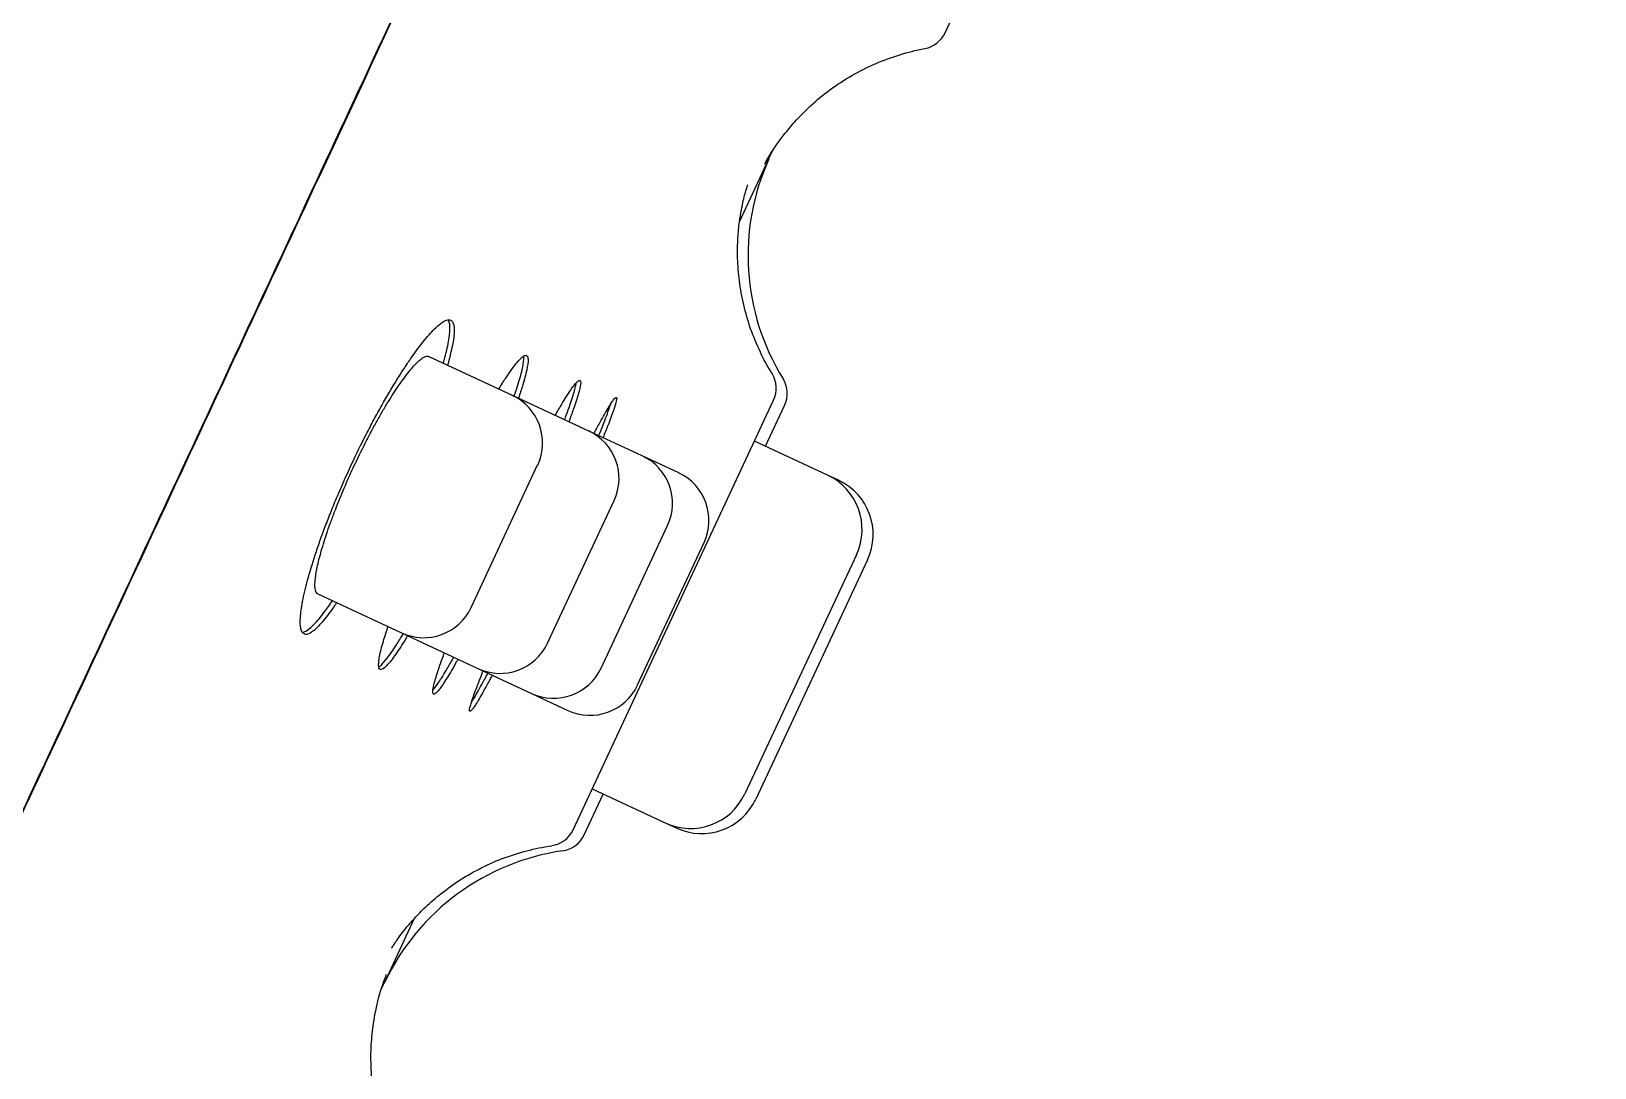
# Model space of a CAD drawing. Header units: millimetres. Extents: x 863 to 5283, y 810 to 2397.
# Drawn here: x 1731.287 to 1732.957, y 1441.365 to 1442.473 of the extents above; entities that cross this region are included whole.
import ezdxf

# ---------------------------------------------------------------- set-up
doc = ezdxf.new("R2010")
doc.units = ezdxf.units.MM
doc.layers.add('Wbudowane', color=175, linetype='Continuous')

# ---------------------------------------------------------------- blocks, each defined once
blk = doc.blocks.new('Z$W@#14502')
for p, q in [((13.6533, 138.3928), (13.8673, 138.8519)), ((13.4338, 138.1907), (13.4652, 138.2581)), ((13.1913, 138.0054), (13.1019, 138.047)), ((13.2728, 137.9673), (13.1913, 138.0054)), ((13.2562, 137.5412), (13.4702, 138.0002)), ((13.4616, 137.951), (13.482, 137.9947)), ((13.3299, 137.9407), (13.2728, 137.9673)), ((13.5278, 137.9202), (13.4498, 137.9565)), ((13.1473, 137.7787), (13.2183, 137.931)), ((13.3689, 137.9225), (13.3299, 137.9407)), ((13.5396, 137.9147), (13.5278, 137.9202)), ((13.539, 137.9135), (13.5396, 137.9147)), ((13.2289, 137.7407), (13.2999, 137.8929)), ((13.286, 137.714), (13.357, 137.8663)), ((13.325, 137.6959), (13.396, 137.8481)), ((13.5587, 137.8351), (13.4396, 137.5795)), ((13.5705, 137.8296), (13.4513, 137.574)), ((12.9836, 137.7932), (13.0729, 137.7516)), ((13.0729, 137.7516), (13.1545, 137.7136)), ((13.1545, 137.7136), (13.2116, 137.6869)), ((13.2116, 137.6869), (13.2506, 137.6688)), ((13.268, 137.5358), (13.2883, 137.5794)), ((13.2766, 137.5849), (13.3545, 137.5486)), ((13.3545, 137.5486), (13.3663, 137.5431)), ((13.3663, 137.5431), (13.3668, 137.5443)), ((13.0554, 137.3792), (13.0868, 137.4467))]:
    blk.add_line(p, q)
for centre, radius, start, end in [((13.6261, 138.4055), 0.03, 280.7898, 334.9945), ((13.6929, 138.1548), 0.25, 155.5758, 211.7642), ((13.443, 138.0129), 0.03, 334.9999, 31.5653), ((13.4548, 138.0074), 0.03, 334.9999, 31.7561), ((13.1676, 137.9546), 0.056, 335, 65), ((13.2492, 137.9166), 0.056, 335, 65), ((13.3063, 137.89), 0.056, 335, 65), ((13.3452, 137.8718), 0.056, 335, 65), ((13.5007, 137.8622), 0.064, 335, 65), ((13.5125, 137.8567), 0.064, 335, 65), ((13.0966, 137.8024), 0.056, 245, 335), ((13.1782, 137.7643), 0.056, 245, 335), ((13.2353, 137.7377), 0.056, 245, 335), ((13.2742, 137.7195), 0.056, 245, 335), ((13.3815, 137.6066), 0.064, 245, 335), ((13.3933, 137.6011), 0.064, 245, 335), ((13.229, 137.5539), 0.03, 278.435, 334.9944), ((13.2408, 137.5484), 0.03, 278.2462, 334.9944), ((13.2809, 137.2713), 0.25, 98.2355, 154.4238)]:
    blk.add_arc(centre, radius, start, end)
for points, knots in [([(10.7566, 133.4578), (10.7566, 133.4578), (10.7566, 133.4579), (10.7568, 133.4583), (10.7577, 133.4602), (10.7611, 133.4676), (10.7699, 133.4865), (10.784, 133.5166), (10.8027, 133.5568), (10.8248, 133.6041), (10.8491, 133.6562), (10.8755, 133.713), (10.9054, 133.777), (10.9388, 133.8486), (10.9742, 133.9244), (11.0048, 133.9902), (11.0272, 134.0381), (11.0394, 134.0642), (11.0479, 134.0824), (11.057, 134.1021), (11.0712, 134.1325), (11.0931, 134.1795), (11.1193, 134.2357), (11.1472, 134.2954), (11.1761, 134.3575), (11.2113, 134.4329), (11.2559, 134.5287), (11.3094, 134.6436), (11.3712, 134.7762), (11.4374, 134.9182), (11.5095, 135.0728), (11.5852, 135.2353), (11.6673, 135.4115), (11.7529, 135.5952), (11.8448, 135.7925), (11.9443, 136.0059), (12.03, 136.1898), (12.1, 136.3401), (12.1409, 136.4279), (12.1728, 136.4961), (12.1926, 136.5386), (12.2117, 136.5796), (12.2329, 136.6253), (12.2656, 136.6954), (12.3165, 136.8044), (12.4069, 136.9984), (12.5296, 137.2617), (12.6759, 137.5755), (12.8277, 137.9014), (12.9839, 138.2365), (13.138, 138.567), (13.2614, 138.8318), (13.3423, 139.0055), (13.3859, 139.0988), (13.4125, 139.1559), (13.4373, 139.2093), (13.4644, 139.2673), (13.512, 139.3694), (13.578, 139.511), (13.6717, 139.7121), (13.7729, 139.9292), (13.8799, 140.1587), (13.979, 140.3714), (14.0693, 140.5651), (14.1466, 140.731), (14.2008, 140.8472), (14.2359, 140.9227), (14.2595, 140.9732), (14.2843, 141.0265), (14.3153, 141.0928), (14.3346, 141.1343), (14.347, 141.161)], [0, 0, 0, 0, 0.003912, 0.008059, 0.017229, 0.04406, 0.073233, 0.102451, 0.13115, 0.157102, 0.179165, 0.199447, 0.219812, 0.239559, 0.257449, 0.273451, 0.280966, 0.285329, 0.288107, 0.290934, 0.295923, 0.304046, 0.314681, 0.322748, 0.331116, 0.341654, 0.354001, 0.36887, 0.384512, 0.400799, 0.41665, 0.434494, 0.451638, 0.470275, 0.489167, 0.509363, 0.531857, 0.54161, 0.55199, 0.556657, 0.560857, 0.563959, 0.568187, 0.573697, 0.58366, 0.598755, 0.627971, 0.657092, 0.686051, 0.718511, 0.750155, 0.777919, 0.792223, 0.798583, 0.804, 0.808176, 0.813518, 0.820242, 0.836801, 0.853293, 0.877005, 0.898457, 0.919114, 0.938823, 0.955679, 0.969161, 0.974587, 0.979357, 0.984977, 0.991938, 1, 1, 1, 1]), ([(11.8911, 135.8936), (11.937, 135.9921), (11.9842, 136.0932), (12.0806, 136.3), (12.1299, 136.4058), (12.2303, 136.6212), (12.2814, 136.7309), (12.3851, 136.9534), (12.4377, 137.0662), (12.597, 137.4079), (12.7053, 137.6403), (12.8683, 137.9901), (12.9227, 138.1069), (13.0313, 138.3399), (13.0855, 138.4562), (13.1393, 138.5718)], [0, 0, 0, 0, 0.125, 0.125, 0.25, 0.25, 0.375, 0.375, 0.5, 0.5, 0.75, 0.75, 0.875, 0.875, 1, 1, 1, 1]), ([(13.4606, 138.2524), (13.4606, 138.2524), (13.4607, 138.2527), (13.4616, 138.2544), (13.4641, 138.2587), (13.4679, 138.2649), (13.4734, 138.2734), (13.4817, 138.2847), (13.4936, 138.2991), (13.51, 138.3157), (13.5302, 138.3324), (13.5537, 138.3476), (13.5782, 138.3601), (13.6053, 138.37), (13.6218, 138.3741), (13.6317, 138.376)], [0, 0, 0, 0, 0.038409, 0.104596, 0.157237, 0.203483, 0.250641, 0.306557, 0.379463, 0.471973, 0.575376, 0.681669, 0.788332, 0.894818, 1, 1, 1, 1]), ([(13.4652, 138.2581), (13.4662, 138.2604), (13.4675, 138.2632), (13.4689, 138.2661), (13.4693, 138.2671)], [0, 0, 0, 0, 0.6773221, 1, 1, 1, 1]), ([(13.4686, 138.0286), (13.4636, 138.0368), (13.4558, 138.0512), (13.4452, 138.0766), (13.438, 138.1017), (13.4333, 138.1273), (13.4315, 138.1512), (13.4318, 138.1725), (13.4335, 138.19), (13.4357, 138.2035), (13.4379, 138.2138), (13.4399, 138.2215), (13.4415, 138.2268), (13.4424, 138.2296), (13.4426, 138.2302), (13.4426, 138.2302)], [0, 0, 0, 0, 0.100202, 0.203196, 0.305219, 0.405128, 0.500015, 0.584671, 0.65553, 0.714667, 0.76724, 0.818697, 0.874163, 0.938537, 1, 1, 1, 1]), ([(13.0193, 137.9311), (13.0245, 137.9422), (13.0298, 137.9531), (13.0379, 137.969), (13.0407, 137.9742), (13.0462, 137.9845), (13.049, 137.9896), (13.0573, 138.0043), (13.0627, 138.0135), (13.0707, 138.0264), (13.0734, 138.0306), (13.0786, 138.0385), (13.0811, 138.0423), (13.0885, 138.0529), (13.0932, 138.0591), (13.0998, 138.0672), (13.1019, 138.0696), (13.1058, 138.074), (13.1096, 138.0779), (13.113, 138.0808), (13.1161, 138.0832), (13.1176, 138.0842), (13.1216, 138.0862), (13.1237, 138.0865), (13.1262, 138.0854), (13.1269, 138.0847), (13.128, 138.0829), (13.1285, 138.0817), (13.1293, 138.0775), (13.1294, 138.0737), (13.1286, 138.0664), (13.1282, 138.0638), (13.1272, 138.058), (13.1265, 138.0549), (13.1247, 138.0473), (13.1235, 138.0426), (13.1221, 138.0376)], [0, 0, 0, 0, 0.085844, 0.085844, 0.128766, 0.128766, 0.171688, 0.171688, 0.257531, 0.257531, 0.300453, 0.300453, 0.343375, 0.343375, 0.429219, 0.429219, 0.472141, 0.472141, 0.515063, 0.557985, 0.557985, 0.600907, 0.600907, 0.68675, 0.68675, 0.729672, 0.729672, 0.772594, 0.772594, 0.858438, 0.858438, 0.90136, 0.90136, 0.944282, 0.944282, 1, 1, 1, 1]), ([(13.1175, 138.0398), (13.1178, 138.0409), (13.1181, 138.0419), (13.1195, 138.0468), (13.1204, 138.0503), (13.1227, 138.0603), (13.1238, 138.066), (13.1245, 138.0733), (13.1246, 138.0755), (13.1246, 138.0794), (13.1245, 138.081), (13.1239, 138.084), (13.1234, 138.0852), (13.1228, 138.0861)], [0, 0, 0, 0, 0.044449, 0.044449, 0.202046, 0.202046, 0.517241, 0.517241, 0.674838, 0.674838, 0.832435, 0.832435, 1, 1, 1, 1]), ([(12.9836, 137.7932), (12.9836, 137.7932), (12.9836, 137.7932), (12.983, 137.7935), (12.9825, 137.794), (12.9816, 137.7954), (12.9813, 137.7963), (12.9805, 137.7996), (12.9804, 137.8026), (12.9808, 137.8082), (12.981, 137.8102), (12.9816, 137.8147), (12.982, 137.8171), (12.9835, 137.8247), (12.9849, 137.8304), (12.9875, 137.8399), (12.9885, 137.8432), (12.9906, 137.85), (12.9928, 137.8571), (12.9954, 137.8645), (12.9982, 137.8722), (12.9996, 137.8761), (13.0042, 137.8881), (13.0075, 137.8962), (13.0127, 137.9087), (13.0146, 137.9129), (13.0183, 137.9213), (13.0202, 137.9255), (13.0261, 137.938), (13.0301, 137.9462), (13.0362, 137.9583), (13.0383, 137.9624), (13.0425, 137.9701), (13.0466, 137.9777), (13.0507, 137.985), (13.0548, 137.992), (13.0569, 137.9954), (13.0629, 138.0053), (13.0668, 138.0112), (13.0723, 138.0193), (13.0742, 138.0218), (13.0777, 138.0266), (13.0794, 138.0288), (13.0843, 138.0349), (13.0873, 138.0383), (13.0913, 138.0422), (13.0926, 138.0433), (13.0949, 138.0451), (13.096, 138.0458), (13.099, 138.0473), (13.1007, 138.0476), (13.1019, 138.047), (13.102, 138.047), (13.102, 138.047)], [0, 0, 0, 0, 0.000203, 0.000203, 0.031429, 0.031429, 0.062655, 0.062655, 0.125107, 0.125107, 0.156333, 0.156333, 0.187559, 0.187559, 0.250011, 0.250011, 0.281237, 0.281237, 0.312463, 0.343689, 0.343689, 0.374915, 0.374915, 0.437368, 0.437368, 0.468594, 0.468594, 0.49982, 0.49982, 0.562272, 0.562272, 0.593498, 0.593498, 0.624724, 0.65595, 0.65595, 0.687176, 0.687176, 0.749628, 0.749628, 0.780854, 0.780854, 0.81208, 0.81208, 0.874532, 0.874532, 0.905758, 0.905758, 0.936984, 0.936984, 0.999437, 0.999437, 1, 1, 1, 1]), ([(13.1768, 138.0121), (13.1794, 138.0164), (13.1819, 138.0203), (13.1862, 138.0268), (13.188, 138.0294), (13.1913, 138.0341), (13.1945, 138.0383), (13.1972, 138.0415), (13.1997, 138.0442), (13.2008, 138.0453), (13.2039, 138.0478), (13.2054, 138.0484), (13.207, 138.0477), (13.2074, 138.0472), (13.2079, 138.0456), (13.2081, 138.0446), (13.2081, 138.0407), (13.2076, 138.0371), (13.2061, 138.0301), (13.2055, 138.0275), (13.204, 138.0219), (13.2031, 138.0189), (13.2009, 138.0116), (13.1994, 138.0071), (13.1978, 138.0023)], [0, 0, 0, 0, 0.087046, 0.087046, 0.155812, 0.155812, 0.224578, 0.293345, 0.293345, 0.362111, 0.362111, 0.499644, 0.499644, 0.56841, 0.56841, 0.637177, 0.637177, 0.774709, 0.774709, 0.843476, 0.843476, 0.912242, 0.912242, 1, 1, 1, 1]), ([(13.1932, 138.0044), (13.1936, 138.0054), (13.1939, 138.0064), (13.1955, 138.011), (13.1966, 138.0145), (13.1996, 138.0242), (13.2011, 138.0298), (13.2026, 138.0368), (13.2029, 138.0389), (13.2034, 138.0425), (13.2036, 138.0441), (13.2035, 138.0461), (13.2035, 138.0467), (13.2034, 138.0473)], [0, 0, 0, 0, 0.0444803, 0.0444803, 0.2164981, 0.2164981, 0.5605336, 0.5605336, 0.7325514, 0.7325514, 0.9045691, 0.9045691, 1, 1, 1, 1]), ([(13.2371, 137.984), (13.2396, 137.9883), (13.2419, 137.9923), (13.2458, 137.9989), (13.2475, 138.0016), (13.2505, 138.0065), (13.2533, 138.0108), (13.2558, 138.0142), (13.2579, 138.0171), (13.2589, 138.0182), (13.2615, 138.021), (13.2627, 138.0217), (13.2638, 138.0212), (13.2641, 138.0208), (13.2643, 138.0193), (13.2643, 138.0184), (13.2638, 138.0147), (13.263, 138.0112), (13.2611, 138.0044), (13.2603, 138.0019), (13.2585, 137.9964), (13.2575, 137.9935), (13.255, 137.9863), (13.2534, 137.9819), (13.2516, 137.9772)], [0, 0, 0, 0, 0.086719, 0.086719, 0.155542, 0.155542, 0.224366, 0.29319, 0.29319, 0.362013, 0.362013, 0.499661, 0.499661, 0.568484, 0.568484, 0.637308, 0.637308, 0.774955, 0.774955, 0.843779, 0.843779, 0.912602, 0.912602, 1, 1, 1, 1]), ([(13.2471, 137.9793), (13.2474, 137.9803), (13.2478, 137.9812), (13.2495, 137.9857), (13.2507, 137.9892), (13.2541, 137.9987), (13.2559, 138.0042), (13.2578, 138.0109), (13.2584, 138.013), (13.2591, 138.0163), (13.2594, 138.0177), (13.2595, 138.0189)], [0, 0, 0, 0, 0.048839, 0.048839, 0.242761, 0.242761, 0.630604, 0.630604, 0.824525, 0.824525, 1, 1, 1, 1]), ([(13.2785, 137.9647), (13.2808, 137.9691), (13.283, 137.9731), (13.2867, 137.9798), (13.2882, 137.9826), (13.2911, 137.9876), (13.2937, 137.992), (13.2958, 137.9955), (13.2978, 137.9985), (13.2987, 137.9997), (13.3009, 138.0026), (13.3019, 138.0034), (13.3026, 138.0031), (13.3027, 138.0027), (13.3027, 138.0014), (13.3025, 138.0005), (13.3017, 137.997), (13.3007, 137.9936), (13.2985, 137.987), (13.2976, 137.9845), (13.2956, 137.9791), (13.2945, 137.9762), (13.2917, 137.9692), (13.29, 137.9649), (13.2881, 137.9602)], [0, 0, 0, 0, 0.086539, 0.086539, 0.155393, 0.155393, 0.224246, 0.2931, 0.2931, 0.361954, 0.361954, 0.499661, 0.499661, 0.568514, 0.568514, 0.637368, 0.637368, 0.775075, 0.775075, 0.843929, 0.843929, 0.912782, 0.912782, 1, 1, 1, 1]), ([(13.2836, 137.9623), (13.2839, 137.9632), (13.2843, 137.9641), (13.2861, 137.9686), (13.2875, 137.972), (13.2911, 137.9814), (13.2931, 137.9868), (13.2953, 137.993), (13.2958, 137.9947), (13.2963, 137.9961)], [0, 0, 0, 0, 0.061087, 0.061087, 0.306948, 0.306948, 0.79867, 0.79867, 1, 1, 1, 1]), ([(13.0037, 137.7839), (13.0031, 137.7829), (13.0025, 137.782), (12.9996, 137.7779), (12.9975, 137.7749), (12.9914, 137.7667), (12.9876, 137.7622), (12.9826, 137.7569), (12.981, 137.7554), (12.978, 137.753), (12.9766, 137.752), (12.9728, 137.7499), (12.9707, 137.7496), (12.9674, 137.7512), (12.9662, 137.753), (12.9652, 137.7574), (12.965, 137.7591), (12.9648, 137.763), (12.9648, 137.7653), (12.9653, 137.7727), (12.9661, 137.7785), (12.968, 137.7886), (12.9688, 137.7922), (12.9706, 137.7999), (12.9716, 137.8039), (12.9749, 137.8164), (12.9776, 137.8253), (12.9824, 137.8398), (12.9841, 137.8448), (12.9877, 137.855), (12.9914, 137.8653), (12.9956, 137.8759), (12.9999, 137.8867), (13.0021, 137.8922), (13.0092, 137.9088), (13.0141, 137.9199), (13.0193, 137.9311)], [0, 0, 0, 0, 0.0121109, 0.0121109, 0.0550626, 0.0550626, 0.140966, 0.140966, 0.1839177, 0.1839177, 0.2268694, 0.2268694, 0.3127728, 0.3127728, 0.3986762, 0.3986762, 0.4416279, 0.4416279, 0.4845796, 0.4845796, 0.570483, 0.570483, 0.6134347, 0.6134347, 0.6563864, 0.6563864, 0.7422898, 0.7422898, 0.7852415, 0.7852415, 0.8281932, 0.8711449, 0.8711449, 0.9140966, 0.9140966, 1, 1, 1, 1]), ([(12.9671, 137.7521), (12.9671, 137.7522), (12.9672, 137.7522), (12.9683, 137.7523), (12.9695, 137.7527), (12.9733, 137.7548), (12.9762, 137.7572), (12.9813, 137.7625), (12.9831, 137.7645), (12.9869, 137.769), (12.9888, 137.7715), (12.9935, 137.7778), (12.9963, 137.7817), (12.9992, 137.786)], [0, 0, 0, 0, 0.008747, 0.008747, 0.166133, 0.166133, 0.480907, 0.480907, 0.638294, 0.638294, 0.79568, 0.79568, 1, 1, 1, 1]), ([(13.0795, 137.7485), (13.0789, 137.7477), (13.0784, 137.7468), (13.0758, 137.7426), (13.0739, 137.7395), (13.0684, 137.731), (13.0651, 137.7263), (13.0607, 137.7206), (13.0593, 137.719), (13.0569, 137.7163), (13.0557, 137.7152), (13.0527, 137.7127), (13.0512, 137.7121), (13.0496, 137.7128), (13.0492, 137.7133), (13.0486, 137.7149), (13.0483, 137.717), (13.0486, 137.7201), (13.049, 137.7237), (13.0494, 137.7258), (13.0508, 137.7328), (13.0523, 137.7384), (13.0552, 137.7481), (13.0562, 137.7515), (13.0578, 137.7562), (13.0581, 137.7573), (13.0585, 137.7583)], [0, 0, 0, 0, 0.01779, 0.01779, 0.086592, 0.086592, 0.224196, 0.224196, 0.292998, 0.292998, 0.3618, 0.3618, 0.499403, 0.499403, 0.568205, 0.568205, 0.637007, 0.705809, 0.705809, 0.774611, 0.774611, 0.912214, 0.912214, 0.981016, 0.981016, 1, 1, 1, 1]), ([(13.0486, 137.7153), (13.0491, 137.7156), (13.0496, 137.716), (13.0522, 137.7181), (13.0546, 137.7208), (13.059, 137.7264), (13.0606, 137.7286), (13.0639, 137.7333), (13.0656, 137.7359), (13.0698, 137.7424), (13.0723, 137.7463), (13.0749, 137.7507)], [0, 0, 0, 0, 0.093504, 0.093504, 0.437122, 0.437122, 0.608931, 0.608931, 0.78074, 0.78074, 1, 1, 1, 1]), ([(13.1333, 137.7234), (13.1328, 137.7226), (13.1323, 137.7217), (13.1299, 137.7175), (13.1281, 137.7143), (13.1229, 137.7056), (13.1199, 137.7007), (13.116, 137.6949), (13.1148, 137.6932), (13.1126, 137.6903), (13.1116, 137.6891), (13.1091, 137.6864), (13.1078, 137.6857), (13.1067, 137.6862), (13.1065, 137.6866), (13.1063, 137.688), (13.1063, 137.6899), (13.1068, 137.6929), (13.1076, 137.6964), (13.1081, 137.6984), (13.11, 137.7052), (13.1118, 137.7107), (13.1151, 137.7202), (13.1163, 137.7236), (13.118, 137.7282), (13.1184, 137.7292), (13.1188, 137.7302)], [0, 0, 0, 0, 0.017342, 0.017342, 0.086202, 0.086202, 0.223922, 0.223922, 0.292782, 0.292782, 0.361642, 0.361642, 0.499361, 0.499361, 0.568221, 0.568221, 0.637081, 0.705941, 0.705941, 0.774801, 0.774801, 0.912521, 0.912521, 0.98138, 0.98138, 1, 1, 1, 1]), ([(13.1065, 137.6906), (13.1081, 137.6924), (13.1102, 137.6952), (13.114, 137.7008), (13.1154, 137.703), (13.1185, 137.7079), (13.1201, 137.7106), (13.124, 137.7171), (13.1263, 137.7212), (13.1287, 137.7256)], [0, 0, 0, 0, 0.3673072, 0.3673072, 0.5607983, 0.5607983, 0.7542894, 0.7542894, 1, 1, 1, 1]), ([(13.1698, 137.7064), (13.1693, 137.7056), (13.1689, 137.7047), (13.1666, 137.7004), (13.1649, 137.6972), (13.16, 137.6884), (13.1572, 137.6834), (13.1536, 137.6774), (13.1525, 137.6756), (13.1505, 137.6726), (13.1497, 137.6714), (13.1475, 137.6685), (13.1465, 137.6677), (13.1457, 137.668), (13.1456, 137.6684), (13.1456, 137.6697), (13.1459, 137.6715), (13.1467, 137.6743), (13.1477, 137.6777), (13.1483, 137.6797), (13.1506, 137.6863), (13.1526, 137.6917), (13.1562, 137.701), (13.1575, 137.7044), (13.1593, 137.709), (13.1597, 137.7099), (13.1601, 137.7109)], [0, 0, 0, 0, 0.017116, 0.017116, 0.086006, 0.086006, 0.223784, 0.223784, 0.292674, 0.292674, 0.361563, 0.361563, 0.499342, 0.499342, 0.568231, 0.568231, 0.63712, 0.70601, 0.70601, 0.774899, 0.774899, 0.912678, 0.912678, 0.981567, 0.981567, 1, 1, 1, 1]), ([(13.1475, 137.6771), (13.1483, 137.6784), (13.1492, 137.6798), (13.1514, 137.6834), (13.1527, 137.6857), (13.1555, 137.6907), (13.157, 137.6934), (13.1607, 137.7), (13.1629, 137.7041), (13.1652, 137.7085)], [0, 0, 0, 0, 0.198081, 0.198081, 0.443563, 0.443563, 0.689045, 0.689045, 1, 1, 1, 1]), ([(13.0623, 137.4146), (13.0623, 137.4146), (13.0625, 137.4149), (13.0637, 137.4169), (13.0665, 137.4212), (13.0709, 137.4274), (13.077, 137.4355), (13.0857, 137.4456), (13.0975, 137.458), (13.1134, 137.472), (13.1329, 137.4864), (13.1558, 137.4998), (13.1801, 137.5108), (13.2071, 137.5193), (13.2235, 137.5227), (13.2334, 137.5242)], [0, 0, 0, 0, 0.046247, 0.113516, 0.171346, 0.223887, 0.276444, 0.334604, 0.404047, 0.488267, 0.584667, 0.686945, 0.791101, 0.895671, 1, 1, 1, 1]), ([(13.0721, 137.1759), (13.0674, 137.1843), (13.0602, 137.1992), (13.0504, 137.2255), (13.0442, 137.2517), (13.0405, 137.2787), (13.04, 137.3044), (13.0418, 137.3276), (13.0449, 137.3465), (13.0483, 137.3608), (13.0513, 137.3711), (13.0538, 137.3784), (13.0556, 137.3835), (13.0566, 137.386), (13.0568, 137.3865), (13.0568, 137.3865)], [0, 0, 0, 0, 0.100129, 0.205259, 0.309777, 0.413135, 0.513568, 0.605688, 0.681171, 0.739331, 0.787131, 0.832256, 0.881702, 0.942356, 1, 1, 1, 1]), ([(13.0512, 137.3704), (13.0521, 137.3725), (13.0535, 137.3754), (13.0549, 137.3782), (13.0554, 137.3793)], [0, 0, 0, 0, 0.6916818, 1, 1, 1, 1])]:
    blk.add_open_spline(points, degree=3, knots=knots)

msp = doc.modelspace()

# ---------------------------------------------------------------- block references
at = {"layer": 'Wbudowane'}
msp.add_blockref('Z$W@#14502', (1718.6098, 1304.0786), dxfattribs=at)

doc.saveas('drawing.dxf')
